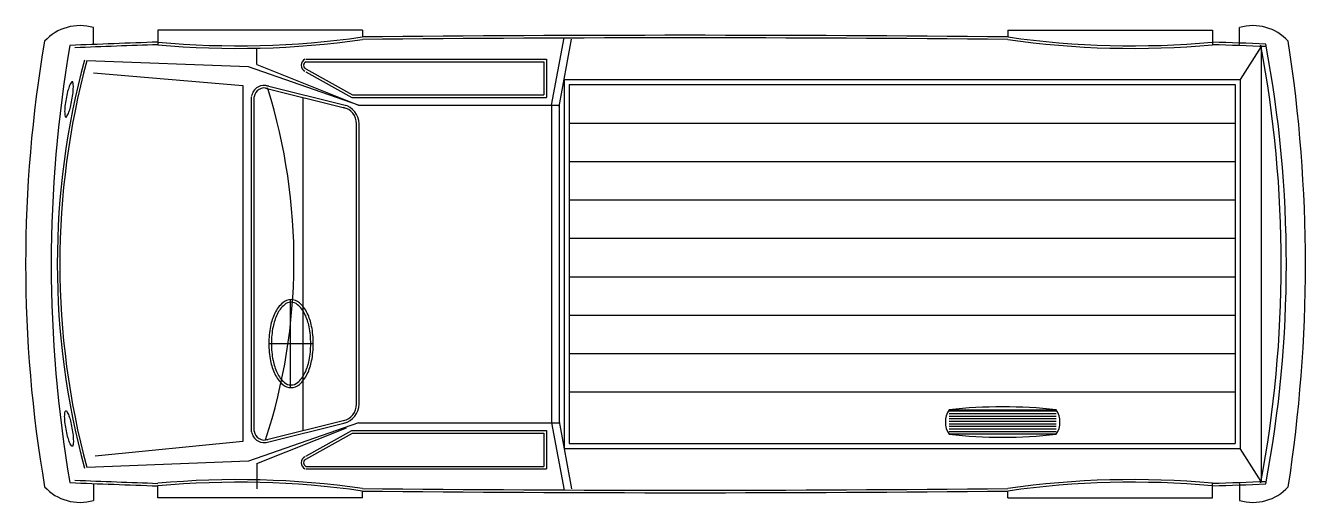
# Model space of a CAD drawing. Extents: x 0 to 5, y -0.93 to 0.93.
import ezdxf

# ---------------------------------------------------------------- set-up
doc = ezdxf.new("R2010")
doc.units = 0
doc.header["$MEASUREMENT"] = 0
doc.layers.add('C-CARRO', color=2, linetype='CONTINUOUS')

msp = doc.modelspace()

# ---------------------------------------------------------------- linework, layer by layer
at = {"layer": 'C-CARRO'}
for p, q in [((0.2648, 0.8571), (0.2648, 0.9235)), ((1.3162, 0.9132), (0.5162, 0.9132)), ((0.5162, 0.9132), (0.5162, 0.8563)), ((1.3162, 0.9132), (1.3162, 0.8866)), ((3.837, 0.9132), (4.637, 0.9132)), ((3.837, 0.9132), (3.837, 0.8866)), ((4.637, 0.9132), (4.637, 0.8563)), ((4.7425, 0.8571), (4.7425, 0.9235)), ((2.0547, 0.6205), (2.1036, 0.8831)), ((2.0842, 0.615), (2.1331, 0.8776)), ((0.9029, 0.7785), (0.9029, 0.8428)), ((1.0954, 0.8), (2.0347, 0.8)), ((2.0347, 0.8), (2.0347, 0.65)), ((4.8266, 0.8495), (4.7452, 0.7205)), ((4.8266, 0.8495), (4.8266, -0.8494)), ((0.8703, 0.7695), (0.2393, 0.7939)), ((1.3003, 0.6205), (0.8703, 0.7695)), ((0.9029, 0.7785), (1.3003, 0.6205)), ((1.0954, 0.79), (2.0247, 0.79)), ((1.0954, 0.7623), (1.2775, 0.66)), ((1.0954, 0.7508), (1.2749, 0.65)), ((2.0247, 0.79), (2.0247, 0.66)), ((0.2648, 0.7464), (0.8492, 0.6974)), ((2.1038, 0.7205), (4.7452, 0.7205)), ((2.1038, 0.7205), (2.1038, -0.7205)), ((2.1238, 0.7005), (4.7252, 0.7005)), ((2.1238, 0.7005), (2.1238, -0.7005)), ((4.7252, 0.7005), (4.7252, -0.7005)), ((4.7452, 0.7205), (4.7452, -0.7205)), ((0.8492, 0.6974), (0.8492, -0.6931)), ((0.8829, -0.655), (0.8829, 0.6534)), ((0.8929, -0.6533), (0.8929, 0.6534)), ((0.9377, 0.6871), (1.2462, 0.61)), ((0.9401, 0.6968), (1.2486, 0.6197)), ((1.0833, 0.6507), (1.0833, -0.6507)), ((1.2749, 0.65), (2.0347, 0.65)), ((1.2775, 0.66), (2.0247, 0.66)), ((1.3003, 0.6205), (2.0847, 0.6205)), ((2.0547, 0.6205), (2.0547, -0.6205)), ((2.0847, 0.6205), (2.0847, -0.6205)), ((2.1238, 0.5505), (4.7252, 0.5505)), ((1.2929, -0.5482), (1.2929, 0.5482)), ((1.3029, -0.5482), (1.3029, 0.5482)), ((2.1238, 0.4005), (4.7252, 0.4005)), ((2.1238, 0.2505), (4.7252, 0.2505)), ((2.1238, 0.1005), (4.7252, 0.1005)), ((2.1238, -0.0495), (4.7252, -0.0495)), ((1.0333, -0.1394), (1.0333, -0.4822)), ((2.1238, -0.1995), (4.7252, -0.1995)), ((0.9502, -0.3108), (1.1241, -0.3108)), ((2.1238, -0.3495), (4.7252, -0.3495)), ((2.1238, -0.4995), (4.7252, -0.4995)), ((3.6079, -0.5692), (4.0268, -0.5692)), ((4.0268, -0.5749), (3.6079, -0.5749)), ((4.0268, -0.5849), (3.6079, -0.5849)), ((4.0268, -0.5949), (3.6079, -0.5949)), ((1.3003, -0.6205), (0.8704, -0.7695)), ((0.9029, -0.7784), (1.2535, -0.6391)), ((0.9377, -0.6871), (1.2462, -0.61)), ((0.9401, -0.6968), (1.2486, -0.6197)), ((1.3003, -0.6205), (2.0847, -0.6205)), ((2.0547, -0.6205), (2.1036, -0.8831)), ((2.0842, -0.615), (2.1331, -0.8776)), ((4.0268, -0.6049), (3.6079, -0.6049)), ((4.0268, -0.6149), (3.6079, -0.6149)), ((4.0268, -0.6249), (3.6079, -0.6249)), ((4.0268, -0.6349), (3.6079, -0.6349)), ((4.0268, -0.6449), (3.6079, -0.6449)), ((0.8492, -0.6931), (0.2723, -0.7497)), ((1.0954, -0.7508), (1.2749, -0.65)), ((1.0954, -0.7623), (1.2775, -0.66)), ((1.2749, -0.65), (2.0347, -0.65)), ((1.2775, -0.66), (2.0247, -0.66)), ((2.0247, -0.66), (2.0247, -0.79)), ((2.0347, -0.65), (2.0347, -0.8)), ((4.0268, -0.6549), (3.6079, -0.6549)), ((4.0268, -0.6649), (3.6079, -0.6649)), ((2.1038, -0.7205), (4.7452, -0.7205)), ((2.1238, -0.7005), (4.7252, -0.7005)), ((4.8266, -0.8494), (4.7452, -0.7205)), ((0.8704, -0.7695), (0.2393, -0.7939)), ((0.9029, -0.7784), (0.9029, -0.8778)), ((1.0954, -0.79), (2.0247, -0.79)), ((1.0954, -0.8), (2.0347, -0.8)), ((0.2647, -0.857), (0.2647, -0.9234)), ((0.5162, -0.9132), (0.5162, -0.8663)), ((1.3162, -0.9132), (1.3162, -0.8866)), ((3.837, -0.9131), (3.837, -0.8865)), ((4.637, -0.9131), (4.637, -0.8562)), ((4.7426, -0.857), (4.7426, -0.9234)), ((1.3162, -0.9132), (0.5162, -0.9132)), ((3.837, -0.9131), (4.637, -0.9131))]:
    msp.add_line(p, q, dxfattribs=at)
for points in [[(0.1581, 0.6448, 0.017254), (0.1539, 0.6161, 0.024089), (0.1526, 0.5953, 0.054459), (0.1544, 0.5762, 0.306006), (0.1571, 0.5736, 0.306006), (0.1605, 0.5751, 0.054459), (0.1689, 0.5924, 0.024089), (0.175, 0.6122, 0.017254), (0.1811, 0.6406, 0.017254), (0.1853, 0.6693, 0.024089), (0.1866, 0.69, 0.054459), (0.1848, 0.7091, 0.306006), (0.1822, 0.7117, 0.306006), (0.1788, 0.7102, 0.054459), (0.1704, 0.693, 0.024089), (0.1643, 0.6731, 0.017254)], [(0.9502, -0.3108, 0.048725), (0.9568, -0.3782, 0.0625), (0.9737, -0.4293, 0.10298), (1.0048, -0.4703, 0.180912), (1.0371, -0.4824, 0.180912), (1.0695, -0.4703, 0.10298), (1.1006, -0.4293, 0.0625), (1.1175, -0.3782, 0.048725), (1.1241, -0.3108, 0.048725), (1.1175, -0.2434, 0.0625), (1.1006, -0.1922, 0.10298), (1.0695, -0.1513, 0.180912), (1.0371, -0.1392, 0.180912), (1.0048, -0.1513, 0.10298), (0.9737, -0.1922, 0.0625), (0.9568, -0.2434, 0.048725)], [(0.9602, -0.3108, 0.048725), (0.9666, -0.3763, 0.0625), (0.9827, -0.425, 0.10298), (1.0114, -0.4627, 0.180912), (1.0371, -0.4724, 0.180912), (1.0629, -0.4627, 0.10298), (1.0915, -0.425, 0.0625), (1.1077, -0.3763, 0.048725), (1.1141, -0.3108, 0.048725), (1.1077, -0.2453, 0.0625), (1.0915, -0.1965, 0.10298), (1.0629, -0.1589, 0.180912), (1.0371, -0.1492, 0.180912), (1.0114, -0.1589, 0.10298), (0.9827, -0.1965, 0.0625), (0.9666, -0.2453, 0.048725)], [(0.1581, -0.6447, -0.017254), (0.1539, -0.616, -0.024089), (0.1526, -0.5953, -0.054459), (0.1544, -0.5762, -0.306006), (0.1571, -0.5736, -0.306006), (0.1605, -0.5751, -0.054459), (0.1689, -0.5923, -0.024089), (0.175, -0.6122, -0.017254), (0.1811, -0.6405, -0.017254), (0.1853, -0.6692, -0.024089), (0.1866, -0.6899, -0.054459), (0.1848, -0.709, -0.306006), (0.1822, -0.7116, -0.306006), (0.1788, -0.7101, -0.054459), (0.1704, -0.6929, -0.024089), (0.1643, -0.673, -0.017254)]]:
    msp.add_lwpolyline(points, format="xyb", close=True, dxfattribs=at)
for centre, radius, start, end in [((0.2126, 0.7429), 0.188, 73.8739, 137.2971), ((4.7948, 0.7429), 0.188, 42.7029, 106.1261), ((5.1281, 0), 5.1281, 170.2286, 189.7725), ((5.1281, 0), 5.0281, 170.2286, 189.7725), ((2.0929, -45.5875), 46.4806, 91.94397, 92.36742), ((2.0929, -45.5875), 46.4706, 91.94439, 92.34325), ((0.8297, 4.2807), 3.4387, 264.7689, 278.1332), ((0.8297, 4.2807), 3.4287, 264.7689, 278.1332), ((2.5766, -121.4884), 122.3814, 89.40992, 90.59008), ((2.5766, -121.472), 122.3551, 89.409793, 90.590207), ((4.3234, 4.2807), 3.4387, 261.8668, 275.2311), ((4.3234, 4.2807), 3.4287, 261.8668, 275.2311), ((3.0602, -45.5875), 46.4806, 87.79913, 88.05603), ((3.0602, -45.5875), 46.4706, 87.79632, 88.05561), ((0.2961, 0), 4.6095, 349.31, 10.69), ((0.2961, 0), 4.6295, 349.31, 10.69), ((-0.6854, -0.0001), 5.6854, 351.1967, 8.8076), ((3.1754, 0), 3.0516, 164.871, 195.1301), ((3.1754, 0), 3.0416, 164.871, 195.1301), ((1.1013, 0.7762), 0.0251, 113.0603, 246.9397), ((1.1013, 0.7762), 0.0151, 113.0603, 246.9397), ((0.9324, 0.6476), 0.0499, 69.5675, 171.6839), ((0.9324, 0.6476), 0.0399, 69.5675, 171.6839), ((-1.2164, 0.0125), 2.2649, 342.0078, 17.2722), ((1.2282, 0.5478), 0.0647, 359.64, 78.0627), ((1.2282, 0.5478), 0.0747, 359.64, 78.0627), ((1.2282, -0.5478), 0.0647, 281.9373, 0.36), ((1.2282, -0.5478), 0.0747, 281.9373, 0.36), ((3.6794, -0.617), 0.086, 146.2208, 213.7792), ((3.8173, -2.4763), 1.9186, 83.7323, 96.2677), ((3.9545, -0.617), 0.0867, 326.5187, 33.4813), ((0.9324, -0.6475), 0.0499, 188.3161, 290.4325), ((0.9324, -0.6475), 0.0399, 188.3161, 290.4325), ((3.8173, 1.2093), 1.8858, 263.6229, 276.3771), ((1.1013, -0.7761), 0.0251, 113.0603, 246.9397), ((1.1013, -0.7761), 0.0151, 113.0603, 246.9397), ((2.0921, 45.5875), 46.4706, 267.65784, 268.05671), ((0.8298, -4.2807), 3.4387, 81.8679, 95.2322), ((4.3235, -4.2806), 3.4387, 84.77, 98.1343), ((3.0594, 45.5875), 46.4706, 271.94548, 272.20475), ((0.2125, -0.7427), 0.188, 222.6987, 286.1219), ((2.0921, 45.5875), 46.4806, 267.63367, 268.05712), ((0.8298, -4.2807), 3.4287, 81.8679, 95.2322), ((2.5766, 121.472), 122.3551, 269.409793, 270.590207), ((2.5766, 121.4884), 122.3814, 269.40992, 270.59008), ((4.3235, -4.2806), 3.4287, 84.77, 98.1343), ((3.0594, 45.5875), 46.4806, 271.94506, 272.20194), ((4.7948, -0.7427), 0.188, 253.8781, 317.3013)]:
    msp.add_arc(centre, radius, start, end, dxfattribs=at)

doc.saveas('drawing.dxf')
